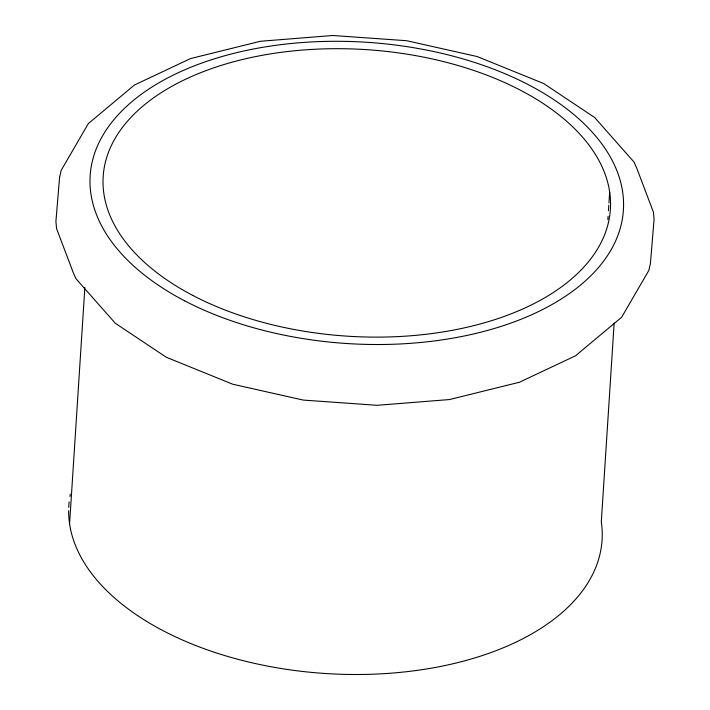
<?xml version="1.0" encoding="UTF-8"?>
<svg xmlns="http://www.w3.org/2000/svg" width="710" height="710" viewBox="0 0 710 710"><rect width="100%" height="100%" fill="white"/><g stroke="black" fill="none" stroke-linecap="round" stroke-linejoin="round"><path stroke-width="1.06" d="M69.58 523.865L84.863 287.532M607.875 219.567L608.088 216.257M608.452 210.737L608.807 205.217M608.949 203.007L609.659 191.975M614.15 323.121L601.299 521.912A267.173 150.946 3.7 0 1 346.214 674.402A267.173 150.946 3.7 0 1 68.648 510.685M68.728 507.375A267.173 150.946 3.7 0 1 69.145 501.872M69.926 496.405A267.173 150.946 3.7 0 1 70.334 494.231M59.587 177.322L55.912 221.502L56.578 228.62L73.219 272.56L75.926 278.684L115.322 323.272L166.344 357.281L232.8 384.243L303.303 400.085L377.214 405.303L449.519 399.544L519.498 382.22L575.561 355.772L621.667 317.219L648.833 270.439L650.413 263.481L654.087 219.301L653.422 212.184L636.781 168.243L634.074 162.12L594.678 117.532L543.656 83.523L477.2 56.56L406.697 40.718L332.786 35.5L260.481 41.26L190.502 58.584L134.438 85.031L88.333 123.584L61.166 170.364L59.587 177.322M184.6 300.8A267.173 150.946 3.7 0 0 619.368 231.194A267.173 150.946 3.7 0 0 266.374 46.709A267.173 150.946 3.7 0 0 184.6 300.8M193.005 295.537A254.136 143.58 3.7 0 0 606.553 229.33A254.136 143.58 3.7 0 0 270.785 53.845A254.136 143.58 3.7 0 0 193.005 295.537"/></g></svg>
